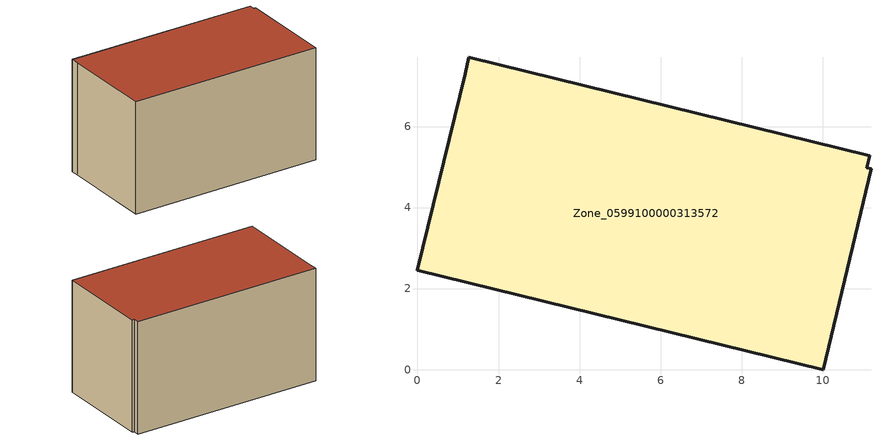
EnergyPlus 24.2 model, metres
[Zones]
Zone_0599100000313572
 floor ground (C_G): 1.18,7.31 1.26,7.71 11.16,5.27 11.1,4.98 11.19,4.96 10.01,0 0,2.45 z0
 wall outside (C_F): 11.16,5.27 1.26,7.71 1.18,7.31 0,2.45 10.01,0 11.19,4.96 11.1,4.98 11.16,5.27 z0:5.99
 roof outside (C_R): 1.26,7.71 1.18,7.31 0,2.45 10.01,0 11.19,4.96 11.1,4.98 11.16,5.27 z5.99
[BUILDING]
Pand.0599100000313572: North Axis=0; Terrain=City; Loads Convergence Tolerance Value=0.04; Temperature Convergence Tolerance Value=0.4; Solar Distribution=FullExterior; Maximum Number of Warmup Days=25; Minimum Number of Warmup Days=1
[Site:Location]
Rotterdam.The.Hague.AP_ZH_NLD Design_Conditions: Latitude=51.96; Longitude=4.45; Time Zone=1; Elevation=-4.5
[SITE:GROUNDTEMPERATURE:BUILDINGSURFACE]
18, 18, 18, 18, 18, 18, 18, 18, 18, 18, 18, 18
[MATERIAL] Thermal Absorptance=0.9; Solar Absorptance=0.7; Visible Absorptance=0.7
Name | Roughness | Thickness | Conductivity | Density | Specific Heat
G.TI.1992-2005 | MediumSmooth | 0.15 | 0.06 | 540 | 1210
F.TI.1992-2005 | Rough | 0.3 | 0.12 | 1920 | 840
R.TI.1992-2005 | MediumRough | 0.2 | 0.08 | 1500 | 1000
[CONSTRUCTION]
C_G: G.TI.1992-2005
C_F: F.TI.1992-2005
C_R: R.TI.1992-2005
[ZONE]
Zone_0599100000313572: Type=1; Multiplier=1; Ceiling Height=Autocalculate; Volume=Autocalculate; Floor Area=autocalculate; Part of Total Floor Area=Yes
[ZONEINFILTRATION:DESIGNFLOWRATE]
Infil_Zone_0599100000313572: Zone or ZoneList or Space or SpaceList=Zone_0599100000313572; Schedule=AlwaysOn; Design Flow Rate Calculation Method=Flow/Area; Flow Rate per Floor Area=0.0015; Constant Term Coefficient=1; Temperature Term Coefficient=0; Velocity Term Coefficient=0; Velocity Squared Term Coefficient=0
[HVACTEMPLATE:ZONE:IDEALLOADSAIRSYSTEM]
Zone_0599100000313572: Maximum Heating Supply Air Temperature=50; Minimum Cooling Supply Air Temperature=13; Maximum Heating Supply Air Humidity Ratio=0.0156; Minimum Cooling Supply Air Humidity Ratio=0.0077; Heating Limit=NoLimit; Cooling Limit=NoLimit; Dehumidification Control Type=ConstantSensibleHeatRatio; Cooling Sensible Heat Ratio=0.7; Dehumidification Setpoint=60; Humidification Control Type=None; Humidification Setpoint=30; Outdoor Air Method=None; Outdoor Air Flow Rate per Person=0.00944; Outdoor Air Flow Rate per Zone Floor Area=0; Outdoor Air Flow Rate per Zone=0; Demand Controlled Ventilation Type=None; Outdoor Air Economizer Type=NoEconomizer; Heat Recovery Type=None; Sensible Heat Recovery Effectiveness=0.7; Latent Heat Recovery Effectiveness=0.65
[ZONECONTROL:THERMOSTAT]
ThermostatControl_Zone_0599100000313572: Zone or ZoneList=Zone_0599100000313572; Control Type Schedule=DualSetpointControlType; Control 1=Thermostat_Zone_0599100000313572; Temperature Difference Between Cutout And Setpoint=0
[THERMOSTATSETPOINT:DUALSETPOINT]
Thermostat_Zone_0599100000313572: Heating Setpoint Temperature Schedule=HeatingSetpoint_Zone_0599100000313572; Cooling Setpoint Temperature Schedule=CoolingSetpoint_Zone_0599100000313572
[SCHEDULE:COMPACT]
HeatingSetpoint_Zone_0599100000313572: Through: 12/31, For: AllDays, Until: 24:00, 21
CoolingSetpoint_Zone_0599100000313572: Through: 12/31, For: AllDays, Until: 24:00, 24
DualSetpointControlType: Through: 12/31, For: AllDays, Until: 24:00, 4
AlwaysOn: Through: 12/31, For: AllDays, Until: 24:00, 1
